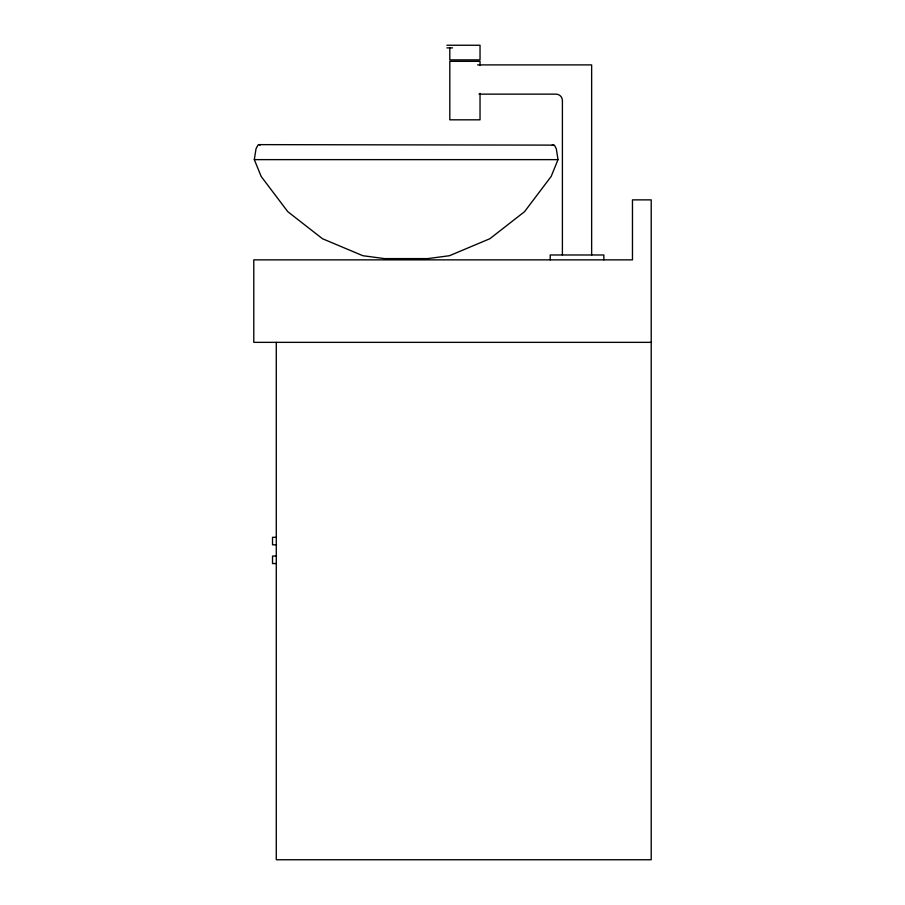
<?xml version="1.0" encoding="UTF-8"?>
<svg xmlns="http://www.w3.org/2000/svg" width="905" height="905" viewBox="0 0 905 905"><rect width="100%" height="100%" fill="white"/><g stroke="black" fill="none" stroke-linecap="round" stroke-linejoin="round"><path stroke-width="1.36" d="M254.316 159.631L256.002 148.839L257.936 145.117L259.011 144.63L554.403 145.117L556.326 148.839L558.012 159.631L551.156 176.464L524.549 211.68L489.877 238.716L449.502 255.708L427.827 258.604L384.501 258.604L362.837 255.708L322.463 238.716L287.79 211.68L261.183 176.464L254.316 159.631L558.012 159.631M552.254 145.117L553.328 144.63M446.9 45.25L480.035 45.25L480.035 59.877L449.808 59.877L449.808 47.886M446.9 47.886L452.568 47.886M477.591 64.9L591.644 64.9L591.644 254.984M478.937 94.143L556.043 94.143A6.358 6.358 0 0 1 562.401 100.5L562.401 254.984M651.215 342.35L253.785 342.35L253.785 259.859L632.471 259.859L632.471 199.869L651.215 199.869L651.215 859.75L276.285 859.75L276.285 342.35M276.285 537.31L272.529 537.31L272.529 544.81L276.545 544.81M276.545 556.055L272.529 556.055L272.529 563.555L276.285 563.555M259.011 144.63L260.074 145.117M603.839 259.859L603.839 254.984L550.217 254.984L550.217 259.859M480.035 65.511L480.035 61.336L449.808 61.336L449.808 119.822L480.035 119.822L480.035 93.362"/></g></svg>
